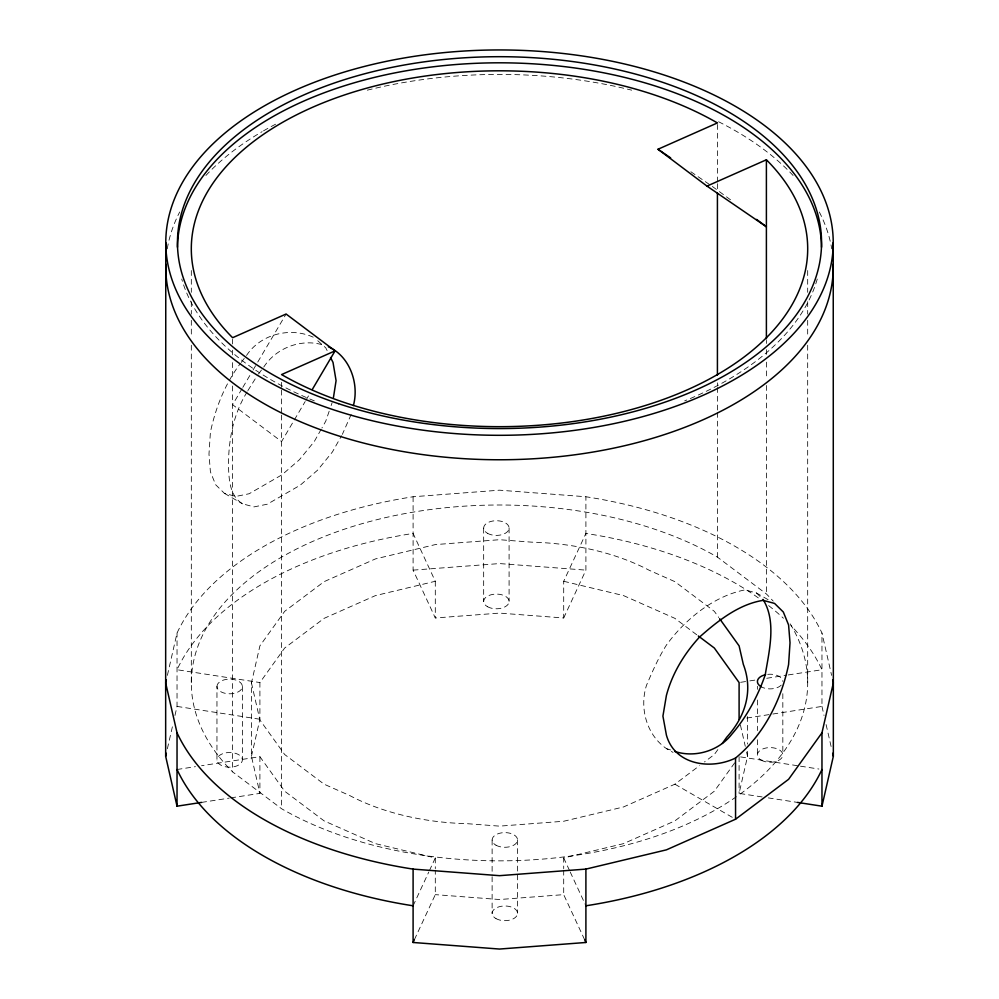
<?xml version="1.0" encoding="UTF-8"?>
<svg xmlns="http://www.w3.org/2000/svg" width="999" height="999" viewBox="0 0 999 999"><rect width="100%" height="100%" fill="white"/><g stroke="black" fill="none" stroke-linecap="round" stroke-linejoin="round"><path stroke-width="0.75" stroke-dasharray="5 3.75" d="M216.958 686.588L217.332 684.677A12.712 7.343 0 0 1 237.687 680.781A12.712 7.343 0 0 1 235.215 693.069A12.712 7.343 0 0 1 216.958 686.588L216.958 759.964A12.712 7.343 0 0 0 235.215 766.458A12.712 7.343 0 0 0 237.687 754.158A12.712 7.343 0 0 0 217.332 758.066L216.958 759.964M167.382 675.374L177.035 633.041A333.841 192.745 0 0 1 413.099 496.753L499.5 490.184L585.901 496.753A333.841 192.745 0 0 1 821.965 633.041L831.618 675.374M167.382 748.75L172.902 724.562M174.962 715.496L177.035 706.418L177.035 633.041M230.744 797.889L259.902 793.381L251.448 756.305L251.448 682.929L259.902 645.866L284.678 611.326L324.101 581.655L375.474 558.903L435.302 544.592L499.5 539.71L531.605 542.157A186.214 107.517 0 0 1 649.213 570.279L674.899 581.655L714.322 611.326L718.743 617.482M251.448 756.305L259.902 719.243L259.902 682.554L284.678 648.014L324.101 618.356L375.474 595.591L435.302 581.281L413.099 533.441A333.841 192.745 0 0 0 177.035 669.73L259.902 682.554M762.125 796.94L739.098 793.381L747.552 756.305L747.552 750.199M329.171 411.251L325.736 421.216L321.928 427.972M331.131 405.569L332.105 402.722M351.173 414.448L342.345 434.378M413.099 905.793L428.771 872.027M429.42 870.616L435.302 857.954L375.474 843.643L324.101 820.878L284.678 791.22L259.902 756.68L201.586 765.709M413.099 496.753L413.099 570.129L435.302 617.981L499.5 613.099L563.698 617.981L563.698 581.281L585.901 533.441A333.841 192.745 0 0 1 759.939 599.038M414.398 939.672L435.302 894.642L435.302 870.179M563.698 617.981L585.901 570.129L585.901 496.753M247.128 391.945C233.366 413.861 228.596 439.722 228.421 465.259C229.021 479.07 229.295 495.641 242.557 503.833L253.996 506.893L267.295 504.208L300.2 485.214L317.545 470.204L332.43 451.935L341.583 435.726M247.889 390.597L257.542 375.162M321.166 429.32L314.31 441.471L299.413 459.727L282.068 474.75L249.163 493.743L235.864 496.428L224.438 493.356L215.672 484.765L210.414 471.84L208.978 454.046L210.414 432.217C215.584 407.654 225.15 383.666 240.322 363.549M242.045 388.698L232.605 404.707L281.581 441.558L305.17 401.548M242.832 387.362L252.272 371.366M253.059 370.03L256.98 363.361M257.767 362.025L286.089 314.023M305.956 400.212L309.103 394.88M717.856 749.6L714.322 754.532L704.47 761.95M734.677 762.849L714.322 791.22L674.899 820.878L623.526 843.643L563.698 857.954L563.698 868.655M241.209 362.4L245.642 356.618M246.528 355.457C260.839 333.703 291.184 326.486 314.323 337.699M258.429 374.001L262.862 368.219M263.748 367.07C276.111 347.889 301.149 338.311 322.952 344.942M251.448 682.929L259.902 719.992L284.678 754.532L324.101 784.19L349.787 795.579A186.214 107.517 0 0 0 467.395 823.7L499.5 826.136L563.698 821.253L623.526 806.955L674.899 784.19L699.537 765.659M177.035 769.505L195.454 766.658M740.634 682.317L748.313 681.131M749.849 680.893L755.981 679.944M766.72 678.284L786.675 675.187M788.211 674.949L821.965 669.73A333.841 192.745 0 0 0 790.921 625.599M201.586 802.397L229.208 798.126M746.777 718.056L771.328 714.26M772.864 714.023L821.965 706.418L821.965 633.041M413.099 570.129L499.5 563.573L585.901 570.129M584.602 939.672L563.698 894.642L499.5 899.525L435.302 894.642M740.634 756.917L798.95 765.946M800.486 766.183L818.893 769.03M177.035 706.418L259.902 719.243M768.256 797.889L797.414 802.397M563.698 581.281L623.526 595.591L674.899 618.356L697.077 635.039M768.081 599.675L756.443 592.956L745.004 589.897C713.736 595.991 685.177 619.392 666.57 644.842C658.428 657.604 652.509 671.328 646.54 685.177C638.386 710.389 648.388 740.783 673.039 752.359M666.57 748.626L670.629 749.999M224.438 493.356L242.557 503.833M674.899 784.19L732.966 817.719M690.871 171.753L711.101 185.602M712.362 186.463L730.881 200.062M736.4 796.727A308.179 177.922 0 0 1 281.581 808.74L232.605 771.89A308.179 177.922 0 0 1 311.888 541.77A308.179 177.922 0 0 1 717.419 557.117L766.395 593.968A308.179 177.922 0 0 1 773.189 601.123M317.757 340.746L325.749 347.839L327.809 351.985M756.443 592.956L761.925 598.326M563.698 857.954L569.58 870.616M570.229 872.027L585.901 905.793M821.965 706.418L824.038 715.496M826.098 724.562L831.618 748.75M740.396 724.949L745.279 746.328M746.578 752.035L747.552 756.305M807.679 270.529L807.679 292.32M807.679 301.661L807.679 314.111M807.679 320.329L807.679 337.45M807.679 345.229L807.679 682.929M782.829 693.668L782.829 754.819M766.395 340.359L766.395 343.469M766.395 349.687L766.395 354.358M766.395 362.137L766.395 379.258M766.395 385.477L766.395 593.968M757.404 686.251L757.404 689.31M757.404 700.012L757.404 730.581M757.404 739.76L757.404 755.044M747.552 716.558L747.552 744.08M739.098 756.68L739.098 793.381M717.419 124.488L717.419 182.13M717.419 183.691L717.419 189.922M717.419 382.854L717.419 385.964M717.419 387.525L717.419 410.864M717.419 412.412L717.419 557.117M563.698 870.179L563.698 894.642M517.544 839.834L517.544 913.211M509.09 527.947L509.09 601.323M492.12 840.059L492.12 875.224M492.12 876.76L492.12 913.448M483.666 528.171L483.666 601.56M435.302 581.281L435.302 617.981M435.302 857.954L435.302 868.655M281.581 382.355L281.581 388.586M281.581 390.134L281.581 413.511M281.581 415.072L281.581 808.74M259.902 756.68L259.902 793.381M242.37 686.363L242.37 759.74M232.605 339.273L232.605 343.943M232.605 350.174L232.605 354.845M232.605 362.637L232.605 379.77M232.605 386.014L232.605 771.89M191.321 270.529L191.321 292.32M191.321 301.661L191.321 314.111M191.321 320.329L191.321 337.45M191.321 345.229L191.321 682.929M781.23 685.127A12.712 7.343 0 0 1 761.275 686.825M767.719 674.35A12.712 7.343 0 0 1 782.829 681.43M768.643 605.594A333.841 192.745 0 0 1 783.441 618.256M167.27 248.813A333.728 192.682 0 0 1 179.695 212.013M205.906 175.474A333.728 192.682 0 0 1 262.1 131.668M263.511 130.844A333.728 192.682 0 0 1 277.71 123.114M367.295 90.172A333.728 192.682 0 0 1 631.705 90.172M718.606 121.753A333.728 192.682 0 0 1 793.094 175.474M819.305 212.013A333.728 192.682 0 0 1 831.73 248.813M790.184 623.838A308.179 177.922 0 0 1 737.699 795.828M817.244 279.071A322.053 185.939 0 0 1 684.652 400.874M314.348 400.874A322.053 185.939 0 0 1 181.756 279.071M495.991 845.216A12.712 7.343 0 0 0 517.17 841.732A12.712 7.343 0 0 0 501.348 832.891A12.712 7.343 0 0 0 495.991 845.216M495.991 918.605A12.712 7.343 0 0 0 517.17 915.121A12.712 7.343 0 0 0 501.348 906.268A12.712 7.343 0 0 0 495.991 918.605M761.275 760.202A12.712 7.343 0 0 0 782.454 756.718A12.712 7.343 0 0 0 766.633 747.876A12.712 7.343 0 0 0 761.275 760.202M487.537 533.329A12.712 7.343 0 0 0 508.716 529.845A12.712 7.343 0 0 0 492.894 521.003A12.712 7.343 0 0 0 487.537 533.329M487.537 606.718A12.712 7.343 0 0 0 508.716 603.234A12.712 7.343 0 0 0 492.894 594.38A12.712 7.343 0 0 0 487.537 606.718"/><path stroke-width="1.5" d="M333.479 397.352L336.076 380.656L333.017 362.4L330.544 357.53M353.396 405.544C359.378 383.579 349.775 356.218 328.371 346.778M166.346 679.907L165.659 682.929L165.659 756.305L177.035 806.193L201.586 802.397M165.659 756.305L166.346 753.283M797.414 802.397L821.965 806.193L821.965 732.816L833.341 682.929L833.228 242.632A333.728 192.682 0 0 0 332.63 75.762A333.728 192.682 0 0 0 332.63 409.49A333.728 192.682 0 0 0 833.228 242.632M821.965 806.193L833.341 756.305L833.341 682.929L832.654 679.907M821.965 732.816L788.611 779.295L735.564 819.217L666.42 849.849L585.901 869.105L585.901 942.482L499.5 949.05L413.099 942.482L414.398 939.672M312.25 389.548L335.065 350.874L286.089 314.023L232.605 337.712A308.179 177.922 0 0 1 311.888 107.58A308.179 177.922 0 0 1 717.419 122.927L658.004 149.251L706.98 186.101L766.395 226.773L756.593 219.405M722.289 743.431L726.71 737.262A186.214 107.517 0 0 0 743.331 664.397L739.098 645.866L719.63 618.718M735.526 758.041C763.898 734.69 781.23 700.137 788.586 664.56L790.022 642.744L788.586 624.937L783.316 612.012L774.55 603.408L763.124 600.349C738.573 604.295 717.806 620.978 699.562 637.037C684.215 653.721 672.227 673.451 666.395 695.479L662.924 716.121L666.408 735.102C674.7 765.084 710.838 770.142 735.526 758.041L735.564 819.217M335.065 350.874L281.581 374.563A308.179 177.922 0 0 0 687.112 389.91A308.179 177.922 0 0 0 766.395 159.778L706.98 186.101M585.901 869.105L499.5 875.673L413.099 869.105A333.841 192.745 0 0 1 177.035 732.816L165.659 682.929L165.772 242.632M674.687 751.385C694.642 758.116 718.693 751.061 731.705 734.34C746.678 716.945 757.667 696.565 765.209 674.937C769.168 650.873 776.71 621.328 763.011 599.4M658.004 149.251L670.641 157.904M698.301 635.963L714.322 648.014L739.098 682.554L739.098 719.243M584.602 939.672L585.901 942.482M832.654 753.283L833.341 756.305M766.395 159.778L766.395 338.798M717.419 193.044L717.419 375.075M413.099 869.105L413.099 942.482M177.035 732.816L177.035 806.193M761.275 686.825A12.712 7.343 0 0 1 765.584 674.687M821.965 769.505A333.841 192.745 0 0 1 585.901 905.793M413.099 905.793A333.841 192.745 0 0 1 177.035 769.505M833.191 264.061A333.728 192.682 0 0 1 499.5 459.765A333.728 192.682 0 0 1 165.809 264.061M177.46 247.24A322.053 185.939 0 0 1 499.5 62.812A322.053 185.939 0 0 1 821.54 247.24M338.474 403.658A322.053 185.939 0 0 0 821.553 242.632A322.053 185.939 0 0 0 338.474 81.606A322.053 185.939 0 0 0 338.474 403.658"/></g></svg>
